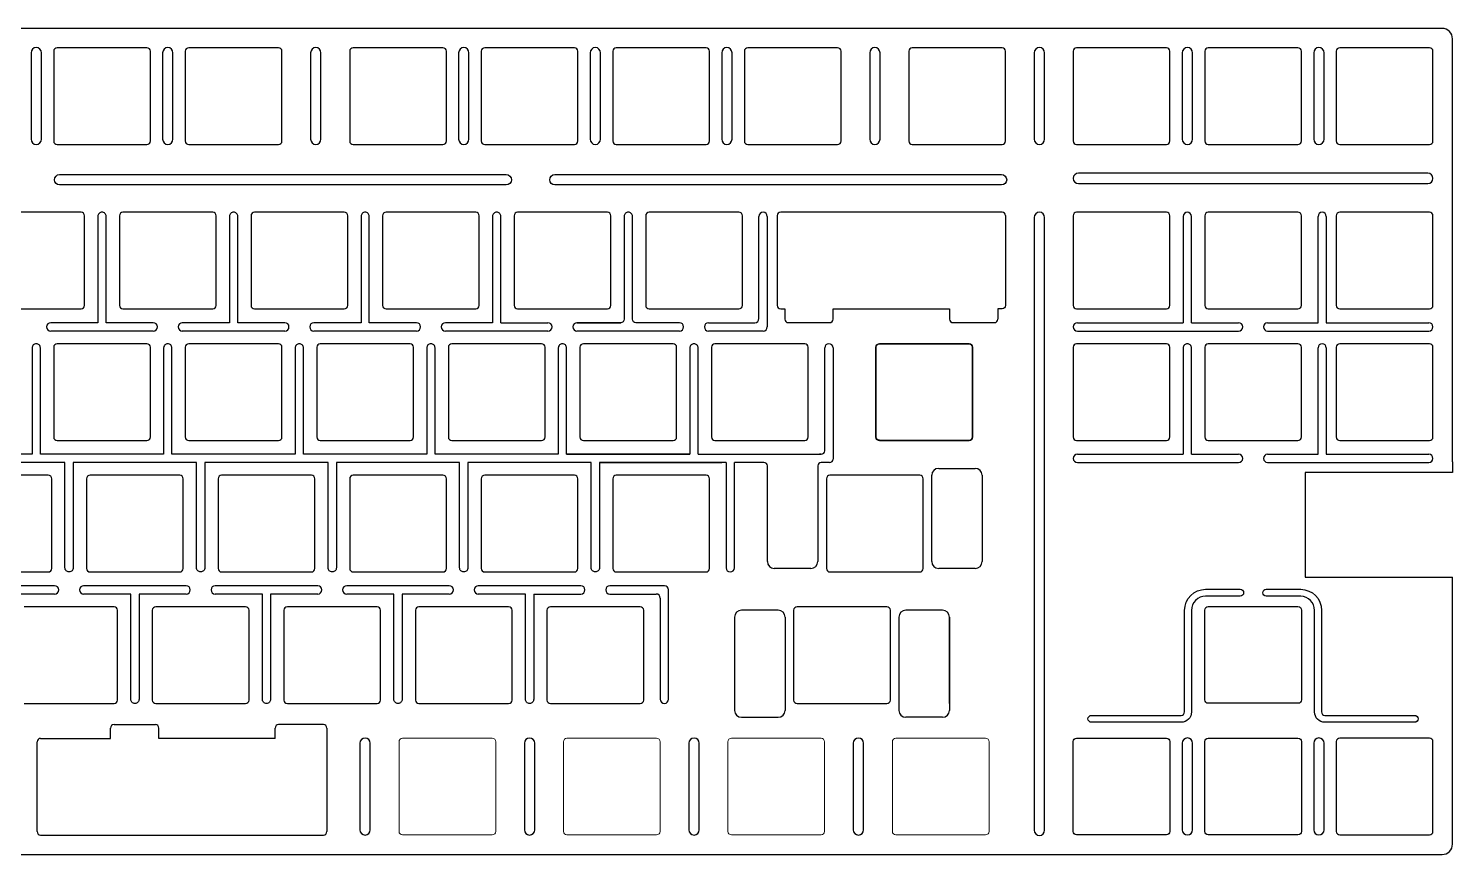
# Model space of a CAD drawing. Header units: millimetres. Extents: x 87 to 435, y 218 to 337.
# Drawn here: x 228.9 to 435.1, y 217.7 to 337.3 of the extents above; entities that cross this region are included whole.
import ezdxf

# ---------------------------------------------------------------- set-up
doc = ezdxf.new("R2010")
doc.units = ezdxf.units.MM
doc.layers.add('PCB-RCB_PBL1', color=7, linetype='Continuous')
doc.layers.add('SUIT-00-06_PBL7', color=7, linetype='Continuous')
doc.layers.add('레이어 3', color=7, linetype='Continuous', lineweight=0)
doc.layers.add('레이어 4', color=7, linetype='Continuous', lineweight=0)

# ---------------------------------------------------------------- blocks, each defined once
blk = doc.blocks.new('Block_0')
at = {"layer": '레이어 4', "color": 7, "lineweight": 25}
for p, q in [((1040.26, 551.65), (1040.26, 538.65)), ((1073.31, 551.65), (1073.31, 538.65)), ((1041.85, 536.15), (1047.85, 536.15)), ((1065.72, 536.15), (1071.72, 536.15))]:
    blk.add_line(p, q, dxfattribs=at)
blk.add_lwpolyline([(1048.35, 536.65), (1048.35, 538.15), (1065.22, 538.15), (1065.22, 536.65)], dxfattribs=at)
for points in [[(1073.31, 551.65), (1073.31, 551.92), (1073.09, 552.15), (1072.81, 552.15), (1072.81, 552.15), (1040.76, 552.15), (1040.76, 552.15), (1040.48, 552.15), (1040.26, 551.92), (1040.26, 551.65)], [(1040.26, 538.65), (1040.26, 538.37), (1040.48, 538.15), (1040.76, 538.15), (1040.76, 538.15), (1041.35, 538.15), (1041.35, 538.15), (1041.35, 538.15), (1041.35, 536.65), (1041.35, 536.65)], [(1073.31, 538.65), (1073.31, 538.37), (1073.09, 538.15), (1072.81, 538.15), (1072.81, 538.15), (1072.22, 538.15), (1072.22, 538.15), (1072.22, 538.15), (1072.22, 536.65), (1072.22, 536.65)]]:
    blk.add_open_spline(points, degree=3, knots=[0, 0, 0, 0, 1, 1, 1, 2, 2, 2, 3, 3, 3, 3], dxfattribs=at)
for points in [[(1041.35, 536.65), (1041.35, 536.37), (1041.57, 536.15), (1041.85, 536.15)], [(1047.85, 536.15), (1048.12, 536.15), (1048.35, 536.37), (1048.35, 536.65)], [(1065.22, 536.65), (1065.22, 536.37), (1065.45, 536.15), (1065.72, 536.15)], [(1071.72, 536.15), (1072, 536.15), (1072.22, 536.37), (1072.22, 536.65)]]:
    blk.add_open_spline(points, degree=3, dxfattribs=at)

msp = doc.modelspace()

# ---------------------------------------------------------------- linework, layer by layer
at = {"color": 7, "linetype": 'Continuous', "true_color": 0xffffff}
for p, q in [((246.05, 334.5), (233.05, 334.5)), ((265.1, 334.5), (252.1, 334.5)), ((288.91, 334.5), (275.91, 334.5)), ((307.96, 334.5), (294.96, 334.5)), ((327.01, 334.5), (314.01, 334.5)), ((346.06, 334.5), (333.06, 334.5)), ((369.87, 334.5), (356.87, 334.5)), ((393.68, 334.5), (380.68, 334.5)), ((412.73, 334.5), (399.73, 334.5)), ((431.78, 334.5), (418.78, 334.5)), ((229.27, 333.79), (229.27, 321.25)), ((230.77, 321.25), (230.77, 333.79)), ((232.55, 334), (232.55, 321)), ((246.55, 321), (246.55, 334)), ((248.32, 333.79), (248.32, 321.25)), ((249.82, 321.25), (249.82, 333.79)), ((251.6, 334), (251.6, 321)), ((265.6, 321), (265.6, 334)), ((269.75, 333.79), (269.75, 321.25)), ((271.25, 321.25), (271.25, 333.79)), ((275.41, 334), (275.41, 321)), ((289.41, 321), (289.41, 334)), ((291.18, 333.79), (291.18, 321.25)), ((292.68, 321.25), (292.68, 333.79)), ((294.46, 334), (294.46, 321)), ((308.46, 321), (308.46, 334)), ((310.23, 333.79), (310.23, 321.25)), ((311.73, 321.25), (311.73, 333.79)), ((313.51, 334), (313.51, 321)), ((327.51, 321), (327.51, 334)), ((329.28, 333.79), (329.28, 321.25)), ((330.78, 321.25), (330.78, 333.79)), ((332.56, 334), (332.56, 321)), ((346.56, 321), (346.56, 334)), ((350.71, 333.79), (350.71, 321.25)), ((352.21, 321.25), (352.21, 333.79)), ((356.37, 334), (356.37, 321)), ((370.37, 321), (370.37, 334)), ((374.53, 333.79), (374.53, 321.25)), ((376.03, 321.25), (376.03, 333.79)), ((380.18, 334), (380.18, 321)), ((394.18, 321), (394.18, 334)), ((395.96, 333.79), (395.96, 321.25)), ((397.46, 321.25), (397.46, 333.79)), ((399.23, 334), (399.23, 321)), ((413.23, 321), (413.23, 334)), ((415.01, 333.79), (415.01, 321.25)), ((416.51, 321.25), (416.51, 333.79)), ((418.28, 334), (418.28, 321)), ((432.28, 321), (432.28, 334)), ((233.05, 320.5), (246.05, 320.5)), ((252.1, 320.5), (265.1, 320.5)), ((275.91, 320.5), (288.91, 320.5)), ((294.96, 320.5), (307.96, 320.5)), ((314.01, 320.5), (327.01, 320.5)), ((333.06, 320.5), (346.06, 320.5)), ((356.87, 320.5), (369.87, 320.5)), ((380.68, 320.5), (393.68, 320.5)), ((399.73, 320.5), (412.73, 320.5)), ((418.78, 320.5), (431.78, 320.5)), ((431.53, 316.34), (380.93, 316.34)), ((380.93, 314.84), (431.53, 314.84)), ((236.52, 310.68), (223.52, 310.68)), ((237.02, 297.18), (237.02, 310.18)), ((242.07, 310.18), (242.07, 297.18)), ((255.57, 310.68), (242.57, 310.68)), ((256.07, 297.18), (256.07, 310.18)), ((261.12, 310.18), (261.12, 297.18)), ((274.62, 310.68), (261.62, 310.68)), ((275.12, 297.18), (275.12, 310.18)), ((280.17, 310.18), (280.17, 297.18)), ((293.67, 310.68), (280.67, 310.68)), ((294.17, 297.18), (294.17, 310.18)), ((299.22, 310.18), (299.22, 297.18)), ((312.72, 310.68), (299.72, 310.68)), ((313.22, 297.18), (313.22, 310.18)), ((318.27, 310.18), (318.27, 297.18)), ((331.77, 310.68), (318.77, 310.68)), ((332.27, 297.18), (332.27, 310.18)), ((374.53, 309.93), (374.53, 221.17)), ((376.03, 221.17), (376.03, 309.93)), ((380.18, 310.18), (380.18, 297.18)), ((393.68, 310.68), (380.68, 310.68)), ((394.18, 297.18), (394.18, 310.18)), ((399.23, 310.18), (399.23, 297.18)), ((412.73, 310.68), (399.73, 310.68)), ((413.23, 297.18), (413.23, 310.18)), ((418.28, 310.18), (418.28, 297.18)), ((431.78, 310.68), (418.78, 310.68)), ((432.28, 297.18), (432.28, 310.18)), ((223.52, 296.68), (236.52, 296.68)), ((242.57, 296.68), (255.57, 296.68)), ((261.62, 296.68), (274.62, 296.68)), ((280.67, 296.68), (293.67, 296.68)), ((299.72, 296.68), (312.72, 296.68)), ((318.77, 296.68), (331.77, 296.68)), ((380.68, 296.68), (393.68, 296.68)), ((399.73, 296.68), (412.73, 296.68)), ((418.78, 296.68), (431.78, 296.68)), ((232.55, 291.13), (232.55, 278.13)), ((246.05, 291.63), (233.05, 291.63)), ((246.55, 278.13), (246.55, 291.13)), ((251.6, 291.13), (251.6, 278.13)), ((265.1, 291.63), (252.1, 291.63)), ((265.6, 278.13), (265.6, 291.13)), ((270.65, 291.13), (270.65, 278.13)), ((284.15, 291.63), (271.15, 291.63)), ((284.65, 278.13), (284.65, 291.13)), ((289.7, 291.13), (289.7, 278.13)), ((303.2, 291.63), (290.2, 291.63)), ((303.7, 278.13), (303.7, 291.13)), ((308.75, 291.13), (308.75, 278.13)), ((322.25, 291.63), (309.25, 291.63)), ((322.75, 278.13), (322.75, 291.13)), ((327.8, 291.13), (327.8, 278.13)), ((341.3, 291.63), (328.3, 291.63)), ((341.8, 278.13), (341.8, 291.13)), ((351.61, 291.13), (351.61, 278.13)), ((365.11, 291.63), (352.11, 291.63)), ((365.61, 278.13), (365.61, 291.13)), ((380.18, 291.13), (380.18, 278.13)), ((393.68, 291.63), (380.68, 291.63)), ((394.18, 278.13), (394.18, 291.13)), ((399.23, 291.13), (399.23, 278.13)), ((412.73, 291.63), (399.73, 291.63)), ((413.23, 278.13), (413.23, 291.13)), ((418.28, 291.13), (418.28, 278.13)), ((431.78, 291.63), (418.78, 291.63)), ((432.28, 278.13), (432.28, 291.13)), ((233.05, 277.63), (246.05, 277.63)), ((252.1, 277.63), (265.1, 277.63)), ((271.15, 277.63), (284.15, 277.63)), ((290.2, 277.63), (303.2, 277.63)), ((309.25, 277.63), (322.25, 277.63)), ((328.3, 277.63), (341.3, 277.63)), ((352.11, 277.63), (365.11, 277.63)), ((380.68, 277.63), (393.68, 277.63)), ((399.73, 277.63), (412.73, 277.63)), ((418.78, 277.63), (431.78, 277.63)), ((231.76, 272.58), (218.76, 272.58)), ((250.81, 272.58), (237.81, 272.58)), ((269.86, 272.58), (256.86, 272.58)), ((288.91, 272.58), (275.91, 272.58)), ((307.96, 272.58), (294.96, 272.58)), ((327.01, 272.58), (314.01, 272.58)), ((357.95, 272.58), (344.95, 272.58)), ((232.26, 259.08), (232.26, 272.08)), ((237.31, 272.08), (237.31, 259.08)), ((251.31, 259.08), (251.31, 272.08)), ((256.36, 272.08), (256.36, 259.08)), ((270.36, 259.08), (270.36, 272.08)), ((275.41, 272.08), (275.41, 259.08)), ((289.41, 259.08), (289.41, 272.08)), ((294.46, 272.08), (294.46, 259.08)), ((308.46, 259.08), (308.46, 272.08)), ((313.51, 272.08), (313.51, 259.08)), ((327.51, 259.08), (327.51, 272.08)), ((344.45, 272.08), (344.45, 259.08)), ((358.45, 259.08), (358.45, 272.08)), ((218.76, 258.58), (231.76, 258.58)), ((237.81, 258.58), (250.81, 258.58)), ((256.86, 258.58), (269.86, 258.58)), ((275.91, 258.58), (288.91, 258.58)), ((294.96, 258.58), (307.96, 258.58)), ((314.01, 258.58), (327.01, 258.58)), ((344.95, 258.58), (357.95, 258.58)), ((241.28, 253.53), (228.28, 253.53)), ((241.78, 240.03), (241.78, 253.03)), ((246.83, 253.03), (246.83, 240.03)), ((260.33, 253.53), (247.33, 253.53)), ((260.83, 240.03), (260.83, 253.03)), ((265.88, 253.03), (265.88, 240.03)), ((279.38, 253.53), (266.38, 253.53)), ((279.88, 240.03), (279.88, 253.03)), ((284.93, 253.03), (284.93, 240.03)), ((298.43, 253.53), (285.43, 253.53)), ((298.93, 240.03), (298.93, 253.03)), ((303.98, 253.03), (303.98, 240.03)), ((317.48, 253.53), (304.48, 253.53)), ((317.98, 240.03), (317.98, 253.03)), ((339.7, 253.03), (339.7, 240.03)), ((353.2, 253.53), (340.2, 253.53)), ((353.7, 240.03), (353.7, 253.03)), ((228.28, 239.53), (241.28, 239.53)), ((247.33, 239.53), (260.33, 239.53)), ((266.38, 239.53), (279.38, 239.53)), ((285.43, 239.53), (298.43, 239.53)), ((304.48, 239.53), (317.48, 239.53)), ((340.2, 239.53), (353.2, 239.53)), ((276.89, 233.77), (276.89, 221.23)), ((278.39, 221.23), (278.39, 233.77)), ((300.71, 233.77), (300.71, 221.23)), ((302.21, 221.23), (302.21, 233.77)), ((324.52, 233.77), (324.52, 221.23)), ((326.02, 221.23), (326.02, 233.77)), ((348.33, 233.77), (348.33, 221.23)), ((349.83, 221.23), (349.83, 233.77)), ((395.96, 233.79), (395.96, 221.25)), ((397.46, 221.25), (397.46, 233.79)), ((415.01, 233.79), (415.01, 221.25)), ((416.51, 221.25), (416.51, 233.79))]:
    msp.add_line(p, q, dxfattribs=at)
for p, q in [((331.15, 252.03), (331.15, 238.53)), ((338.45, 252.03), (338.45, 238.53)), ((354.95, 252.03), (354.95, 238.53)), ((361.25, 253.03), (355.95, 253.03)), ((362.25, 252.03), (362.25, 238.53)), ((332.15, 237.53), (337.45, 237.53)), ((361.25, 237.53), (355.95, 237.53)), ((240.78, 234.48), (240.78, 235.98)), ((241.28, 236.48), (247.28, 236.48)), ((247.78, 234.48), (247.78, 235.98)), ((264.61, 234.48), (264.61, 235.98)), ((271.61, 236.48), (265.11, 236.48)), ((272.11, 235.98), (272.11, 220.98)), ((230.14, 220.98), (230.14, 233.98)), ((230.64, 234.48), (240.78, 234.48)), ((264.61, 234.48), (247.78, 234.48)), ((230.64, 220.48), (271.61, 220.48))]:
    msp.add_line(p, q)
at = {"color": 7, "lineweight": 9, "true_color": 0xffffff}
for p, q in [((282.55, 234), (282.55, 221)), ((296.05, 234.5), (283.05, 234.5)), ((296.55, 221), (296.55, 234)), ((320.36, 221), (320.36, 234)), ((344.18, 221), (344.18, 234)), ((367.99, 221), (367.99, 234)), ((283.05, 220.5), (296.05, 220.5))]:
    msp.add_line(p, q, dxfattribs=at)
at = {"color": 7, "lineweight": 18, "true_color": 0xffffff}
for p, q in [((306.36, 234), (306.36, 221)), ((319.86, 234.5), (306.86, 234.5)), ((330.18, 234), (330.18, 221)), ((343.68, 234.5), (330.68, 234.5)), ((353.99, 234), (353.99, 221)), ((367.49, 234.5), (354.49, 234.5)), ((319.86, 220.5), (306.86, 220.5)), ((343.68, 220.5), (330.68, 220.5)), ((367.49, 220.5), (354.49, 220.5))]:
    msp.add_line(p, q, dxfattribs=at)
at = {"color": 7, "linetype": 'Continuous', "true_color": 0xffffff}
for centre, radius, start, end in [((230.02, 333.79), 0.75, 0, 180), ((233.05, 334), 0.5, 90, 180), ((246.05, 334), 0.5, 0, 90), ((249.07, 333.79), 0.75, 0, 180), ((252.1, 334), 0.5, 90, 180), ((265.1, 334), 0.5, 0, 90), ((270.5, 333.79), 0.75, 0, 180), ((275.91, 334), 0.5, 90, 180), ((288.91, 334), 0.5, 0, 90), ((291.93, 333.79), 0.75, 0, 180), ((294.96, 334), 0.5, 90, 180), ((307.96, 334), 0.5, 0, 90), ((310.98, 333.79), 0.75, 0, 180), ((314.01, 334), 0.5, 90, 180), ((327.01, 334), 0.5, 0, 90), ((330.03, 333.79), 0.75, 0, 180), ((333.06, 334), 0.5, 90, 180), ((346.06, 334), 0.5, 0, 90), ((351.46, 333.79), 0.75, 0, 180), ((356.87, 334), 0.5, 90, 180), ((369.87, 334), 0.5, 0, 90), ((375.28, 333.79), 0.75, 0, 180), ((380.68, 334), 0.5, 90, 180), ((393.68, 334), 0.5, 0, 90), ((396.71, 333.79), 0.75, 0, 180), ((399.73, 334), 0.5, 90, 180), ((412.73, 334), 0.5, 0, 90), ((415.76, 333.79), 0.75, 0, 180), ((418.78, 334), 0.5, 90, 180), ((431.78, 334), 0.5, 0, 90), ((230.02, 321.25), 0.75, 180, 0), ((233.05, 321), 0.5, 180, 270), ((246.05, 321), 0.5, 270, 0), ((249.07, 321.25), 0.75, 180, 0), ((252.1, 321), 0.5, 180, 270), ((265.1, 321), 0.5, 270, 0), ((270.5, 321.25), 0.75, 180, 0), ((275.91, 321), 0.5, 180, 270), ((288.91, 321), 0.5, 270, 0), ((291.93, 321.25), 0.75, 180, 0), ((294.96, 321), 0.5, 180, 270), ((307.96, 321), 0.5, 270, 0), ((310.98, 321.25), 0.75, 180, 0), ((314.01, 321), 0.5, 180, 270), ((327.01, 321), 0.5, 270, 0), ((330.03, 321.25), 0.75, 180, 0), ((333.06, 321), 0.5, 180, 270), ((346.06, 321), 0.5, 270, 0), ((351.46, 321.25), 0.75, 180, 0), ((356.87, 321), 0.5, 180, 270), ((369.87, 321), 0.5, 270, 0), ((375.28, 321.25), 0.75, 180, 0), ((380.68, 321), 0.5, 180, 270), ((393.68, 321), 0.5, 270, 0), ((396.71, 321.25), 0.75, 180, 0), ((399.73, 321), 0.5, 180, 270), ((412.73, 321), 0.5, 270, 0), ((415.76, 321.25), 0.75, 180, 0), ((418.78, 321), 0.5, 180, 270), ((431.78, 321), 0.5, 270, 0), ((380.93, 315.59), 0.75, 90, 270), ((431.53, 315.59), 0.75, 270, 90), ((236.52, 310.18), 0.5, 0, 90), ((242.57, 310.18), 0.5, 90, 180), ((255.57, 310.18), 0.5, 0, 90), ((261.62, 310.18), 0.5, 90, 180), ((274.62, 310.18), 0.5, 0, 90), ((280.67, 310.18), 0.5, 90, 180), ((293.67, 310.18), 0.5, 0, 90), ((299.72, 310.18), 0.5, 90, 180), ((312.72, 310.18), 0.5, 0, 90), ((318.77, 310.18), 0.5, 90, 180), ((331.77, 310.18), 0.5, 0, 90), ((375.28, 309.93), 0.75, 0, 180), ((380.68, 310.18), 0.5, 90, 180), ((393.68, 310.18), 0.5, 0, 90), ((399.73, 310.18), 0.5, 90, 180), ((412.73, 310.18), 0.5, 0, 90), ((418.78, 310.18), 0.5, 90, 180), ((431.78, 310.18), 0.5, 0, 90), ((236.52, 297.18), 0.5, 270, 0), ((242.57, 297.18), 0.5, 180, 270), ((255.57, 297.18), 0.5, 270, 0), ((261.62, 297.18), 0.5, 180, 270), ((274.62, 297.18), 0.5, 270, 0), ((280.67, 297.18), 0.5, 180, 270), ((293.67, 297.18), 0.5, 270, 0), ((299.72, 297.18), 0.5, 180, 270), ((312.72, 297.18), 0.5, 270, 0), ((318.77, 297.18), 0.5, 180, 270), ((331.77, 297.18), 0.5, 270, 0), ((380.68, 297.18), 0.5, 180, 270), ((393.68, 297.18), 0.5, 270, 0), ((399.73, 297.18), 0.5, 180, 270), ((412.73, 297.18), 0.5, 270, 0), ((418.78, 297.18), 0.5, 180, 270), ((431.78, 297.18), 0.5, 270, 0), ((233.05, 291.13), 0.5, 90, 180), ((246.05, 291.13), 0.5, 0, 90), ((252.1, 291.13), 0.5, 90, 180), ((265.1, 291.13), 0.5, 0, 90), ((271.15, 291.13), 0.5, 90, 180), ((284.15, 291.13), 0.5, 0, 90), ((290.2, 291.13), 0.5, 90, 180), ((303.2, 291.13), 0.5, 0, 90), ((309.25, 291.13), 0.5, 90, 180), ((322.25, 291.13), 0.5, 0, 90), ((328.3, 291.13), 0.5, 90, 180), ((341.3, 291.13), 0.5, 0, 90), ((352.11, 291.13), 0.5, 90, 180), ((365.11, 291.13), 0.5, 0, 90), ((380.68, 291.13), 0.5, 90, 180), ((393.68, 291.13), 0.5, 0, 90), ((399.73, 291.13), 0.5, 90, 180), ((412.73, 291.13), 0.5, 0, 90), ((418.78, 291.13), 0.5, 90, 180), ((431.78, 291.13), 0.5, 0, 90), ((233.05, 278.13), 0.5, 180, 270), ((246.05, 278.13), 0.5, 270, 0), ((252.1, 278.13), 0.5, 180, 270), ((265.1, 278.13), 0.5, 270, 0), ((271.15, 278.13), 0.5, 180, 270), ((284.15, 278.13), 0.5, 270, 0), ((290.2, 278.13), 0.5, 180, 270), ((303.2, 278.13), 0.5, 270, 0), ((309.25, 278.13), 0.5, 180, 270), ((322.25, 278.13), 0.5, 270, 0), ((328.3, 278.13), 0.5, 180, 270), ((341.3, 278.13), 0.5, 270, 0), ((352.11, 278.13), 0.5, 180, 270), ((365.11, 278.13), 0.5, 270, 0), ((380.68, 278.13), 0.5, 180, 270), ((393.68, 278.13), 0.5, 270, 0), ((399.73, 278.13), 0.5, 180, 270), ((412.73, 278.13), 0.5, 270, 0), ((418.78, 278.13), 0.5, 180, 270), ((431.78, 278.13), 0.5, 270, 0), ((231.76, 272.08), 0.5, 0, 90), ((237.81, 272.08), 0.5, 90, 180), ((250.81, 272.08), 0.5, 0, 90), ((256.86, 272.08), 0.5, 90, 180), ((269.86, 272.08), 0.5, 0, 90), ((275.91, 272.08), 0.5, 90, 180), ((288.91, 272.08), 0.5, 0, 90), ((294.96, 272.08), 0.5, 90, 180), ((307.96, 272.08), 0.5, 0, 90), ((314.01, 272.08), 0.5, 90, 180), ((327.01, 272.08), 0.5, 0, 90), ((344.95, 272.08), 0.5, 90, 180), ((357.95, 272.08), 0.5, 0, 90), ((231.76, 259.08), 0.5, 270, 0), ((237.81, 259.08), 0.5, 180, 270), ((250.81, 259.08), 0.5, 270, 0), ((256.86, 259.08), 0.5, 180, 270), ((269.86, 259.08), 0.5, 270, 0), ((275.91, 259.08), 0.5, 180, 270), ((288.91, 259.08), 0.5, 270, 0), ((294.96, 259.08), 0.5, 180, 270), ((307.96, 259.08), 0.5, 270, 0), ((314.01, 259.08), 0.5, 180, 270), ((327.01, 259.08), 0.5, 270, 0), ((344.95, 259.08), 0.5, 180, 270), ((357.95, 259.08), 0.5, 270, 0), ((241.28, 253.03), 0.5, 0, 90), ((247.33, 253.03), 0.5, 90, 180), ((260.33, 253.03), 0.5, 0, 90), ((266.38, 253.03), 0.5, 90, 180), ((279.38, 253.03), 0.5, 0, 90), ((285.43, 253.03), 0.5, 90, 180), ((298.43, 253.03), 0.5, 0, 90), ((304.48, 253.03), 0.5, 90, 180), ((317.48, 253.03), 0.5, 0, 90), ((340.2, 253.03), 0.5, 90, 180), ((353.2, 253.03), 0.5, 0, 90), ((241.28, 240.03), 0.5, 270, 0), ((247.33, 240.03), 0.5, 180, 270), ((260.33, 240.03), 0.5, 270, 0), ((266.38, 240.03), 0.5, 180, 270), ((279.38, 240.03), 0.5, 270, 0), ((285.43, 240.03), 0.5, 180, 270), ((298.43, 240.03), 0.5, 270, 0), ((304.48, 240.03), 0.5, 180, 270), ((317.48, 240.03), 0.5, 270, 0), ((340.2, 240.03), 0.5, 180, 270), ((353.2, 240.03), 0.5, 270, 0), ((277.64, 233.77), 0.75, 0, 180), ((301.46, 233.77), 0.75, 0, 180), ((325.27, 233.77), 0.75, 0, 180), ((349.08, 233.77), 0.75, 0, 180), ((396.71, 233.79), 0.75, 0, 180), ((415.76, 233.79), 0.75, 0, 180), ((277.64, 221.23), 0.75, 180, 0), ((301.46, 221.23), 0.75, 180, 0), ((325.27, 221.23), 0.75, 180, 0), ((349.08, 221.23), 0.75, 180, 0), ((375.28, 221.17), 0.75, 180, 0), ((396.71, 221.25), 0.75, 180, 0), ((415.76, 221.25), 0.75, 180, 0)]:
    msp.add_arc(centre, radius, start, end, dxfattribs=at)
at = {"color": 7, "true_color": 0xffffff}
for centre, start, end in [((335.4, 273.93), 0, 90), ((343.7, 273.93), 90, 180)]:
    msp.add_arc(centre, 0.5, start, end, dxfattribs=at)
for centre, radius, start, end in [((355.95, 252.03), 1, 90, 180), ((361.25, 252.03), 1, 0, 90), ((332.15, 238.53), 1, 180, 270), ((337.45, 238.53), 1, 270, 360), ((355.95, 238.53), 1, 180, 270), ((361.25, 238.53), 1, 270, 0), ((241.28, 235.98), 0.5, 90, 180), ((247.28, 235.98), 0.5, 0, 90), ((265.11, 235.98), 0.5, 90, 180), ((271.61, 235.98), 0.5, 0, 90), ((230.64, 233.98), 0.5, 90, 180), ((230.64, 220.98), 0.5, 180, 270), ((271.61, 220.98), 0.5, 270, 0)]:
    msp.add_arc(centre, radius, start, end)
at = {"color": 7, "lineweight": 9, "true_color": 0xffffff}
for centre, start, end in [((283.05, 234), 90, 180), ((296.05, 234), 0, 90), ((319.86, 234), 0, 89.9961), ((343.68, 234), 0, 89.9961), ((367.49, 234), 0, 89.9961), ((283.05, 221), 180, 270), ((296.05, 221), 270, 0), ((319.86, 221), 270, 0), ((343.68, 221), 270, 0), ((367.49, 221), 270, 0)]:
    msp.add_arc(centre, 0.5, start, end, dxfattribs=at)
at = {"color": 7, "lineweight": 18, "true_color": 0xffffff}
for centre, radius, start, end in [((306.86, 234), 0.5, 90, 180), ((330.68, 234), 0.5, 90, 180), ((354.49, 234), 0.5, 90, 180), ((306.86, 221), 0.499, 180.0579, 270.0579), ((330.68, 221), 0.499, 180.0579, 270.0579), ((354.49, 221), 0.499, 180.0579, 270.0579)]:
    msp.add_arc(centre, radius, start, end, dxfattribs=at)
at = {"layer": 'PCB-RCB_PBL1', "color": 7, "linetype": 'Continuous', "true_color": 0xffffff}
for p, q in [((334.67, 295.28), (334.67, 310.08)), ((335.27, 310.68), (335.27, 310.68)), ((335.87, 310.08), (335.87, 294.08)), ((396.11, 310.08), (396.11, 294.68)), ((396.71, 310.68), (396.71, 310.68)), ((397.31, 294.68), (397.31, 310.08)), ((415.63, 294.68), (415.63, 310.08)), ((416.23, 310.68), (416.23, 310.68)), ((416.83, 310.08), (416.83, 294.68)), ((246.97, 293.48), (232.12, 293.48)), ((266.02, 293.48), (251.17, 293.48)), ((285.07, 293.48), (270.22, 293.48)), ((304.12, 293.48), (289.27, 293.48)), ((297.3, 294.68), (304.12, 294.68)), ((323.17, 293.48), (308.32, 293.48)), ((327.37, 294.68), (334.07, 294.68)), ((335.27, 293.48), (327.37, 293.48)), ((380.78, 294.68), (396.11, 294.68)), ((380.78, 293.48), (404.13, 293.48)), ((397.31, 294.68), (404.13, 294.68)), ((408.33, 294.68), (415.63, 294.68)), ((408.33, 293.48), (431.68, 293.48)), ((416.83, 294.68), (431.68, 294.68)), ((344.2, 276.13), (344.2, 291.03)), ((344.8, 291.63), (344.8, 291.63)), ((345.4, 291.03), (345.4, 274.93)), ((415.63, 275.63), (415.63, 291.03)), ((416.23, 291.63), (416.23, 291.63)), ((416.83, 291.03), (416.83, 275.63)), ((229.42, 275.63), (211.57, 275.63)), ((234.18, 274.43), (216.33, 274.43)), ((253.23, 274.43), (235.38, 274.43)), ((267.52, 275.63), (249.67, 275.63)), ((272.28, 274.43), (254.43, 274.43)), ((286.57, 275.63), (268.72, 275.63)), ((291.33, 274.43), (273.48, 274.43)), ((305.62, 275.63), (287.77, 275.63)), ((310.38, 274.43), (292.53, 274.43)), ((324.67, 275.63), (306.82, 275.63)), ((329.91, 274.43), (311.58, 274.43)), ((311.58, 274.43), (329.31, 274.43)), ((325.87, 275.63), (343.7, 275.63)), ((329.91, 274.43), (329.91, 259.18)), ((335.4, 274.43), (331.11, 274.43)), ((331.11, 259.18), (331.11, 274.43)), ((343.7, 275.63), (343.43, 275.63)), ((344.9, 274.43), (343.7, 274.43)), ((380.78, 275.63), (396.11, 275.63)), ((380.78, 274.43), (404.13, 274.43)), ((397.31, 275.63), (404.13, 275.63)), ((408.33, 275.63), (415.63, 275.63)), ((408.33, 274.43), (431.68, 274.43)), ((416.83, 275.63), (431.68, 275.63)), ((330.51, 258.58), (330.51, 258.58)), ((321.58, 240.14), (321.58, 255.99)), ((302.06, 255.39), (308.88, 255.39)), ((313.08, 255.39), (319.78, 255.39)), ((320.38, 254.79), (320.38, 240.14)), ((320.98, 239.54), (320.98, 239.54))]:
    msp.add_line(p, q, dxfattribs=at)
for points in [[(240.15, 294.68), (240.15, 310.08, 0.414214), (239.55, 310.68), (239.55, 310.68, 0.414214), (238.95, 310.08), (238.95, 294.68)], [(259.2, 294.68), (259.2, 310.08, 0.414214), (258.6, 310.68), (258.6, 310.68, 0.414214), (258, 310.08), (258, 294.68)], [(278.25, 294.68), (278.25, 310.08, 0.414214), (277.65, 310.68), (277.65, 310.68, 0.414214), (277.05, 310.08), (277.05, 294.68)], [(297.3, 294.68), (297.3, 310.08, 0.414214), (296.7, 310.68), (296.7, 310.68, 0.414214), (296.1, 310.08), (296.1, 294.68)], [(323.17, 294.68), (316.85, 294.68, -0.414214), (316.35, 295.18), (316.35, 310.08, 0.414214), (315.75, 310.68), (315.75, 310.68, 0.414214), (315.15, 310.08), (315.15, 295.18, -0.414214), (314.65, 294.68), (308.32, 294.68)], [(230.62, 275.63), (230.62, 291.03, 0.414214), (230.02, 291.63), (230.02, 291.63, 0.414214), (229.42, 291.03), (229.42, 275.63)], [(249.67, 275.63), (249.67, 291.03, 0.414214), (249.07, 291.63), (249.07, 291.63, 0.414214), (248.47, 291.03), (248.47, 275.63)], [(268.72, 275.63), (268.72, 291.03, 0.414214), (268.12, 291.63), (268.12, 291.63, 0.414214), (267.52, 291.03), (267.52, 275.63)], [(287.77, 275.63), (287.77, 291.03, 0.414214), (287.17, 291.63), (287.17, 291.63, 0.414214), (286.57, 291.03), (286.57, 275.63)], [(306.82, 275.63), (306.82, 291.03, 0.414214), (306.22, 291.63), (306.22, 291.63, 0.414214), (305.62, 291.03), (305.62, 275.63)], [(325.87, 275.63), (325.87, 291.03, 0.414214), (325.27, 291.63), (325.27, 291.63, 0.414214), (324.67, 291.03), (324.67, 275.63)], [(397.31, 285.73), (397.31, 291.03, 0.414214), (396.71, 291.63), (396.71, 291.63, 0.414214), (396.11, 291.03), (396.11, 285.73)], [(235.38, 274.43), (235.38, 259.18, -0.414214), (234.78, 258.58), (234.78, 258.58, -0.414214), (234.18, 259.18), (234.18, 274.43)], [(254.43, 274.43), (254.43, 259.18, -0.414214), (253.83, 258.58), (253.83, 258.58, -0.414214), (253.23, 259.18), (253.23, 274.43)], [(273.48, 274.43), (273.48, 259.18, -0.414214), (272.88, 258.58), (272.88, 258.58, -0.414214), (272.28, 259.18), (272.28, 274.43)], [(292.53, 274.43), (292.53, 259.18, -0.414214), (291.93, 258.58), (291.93, 258.58, -0.414214), (291.33, 259.18), (291.33, 274.43)], [(311.58, 274.43), (311.58, 259.18, -0.414214), (310.98, 258.58), (310.98, 258.58, -0.414214), (310.38, 259.18), (310.38, 274.43)], [(244.91, 255.39), (244.91, 240.14, -0.414214), (244.31, 239.54), (244.31, 239.54, -0.414214), (243.71, 240.14), (243.71, 255.39)], [(263.96, 255.39), (263.96, 240.14, -0.414214), (263.36, 239.54), (263.36, 239.54, -0.414214), (262.76, 240.14), (262.76, 255.39)], [(283.01, 255.39), (283.01, 240.14, -0.414214), (282.41, 239.54), (282.41, 239.54, -0.414214), (281.81, 240.14), (281.81, 255.39)], [(302.06, 255.39), (302.06, 240.14, -0.414214), (301.46, 239.54), (301.46, 239.54, -0.414214), (300.86, 240.14), (300.86, 255.39)]]:
    msp.add_lwpolyline(points, format="xyb", dxfattribs=at)
for points in [[(238.95, 294.68), (232.12, 294.68)], [(246.97, 294.68), (240.15, 294.68)], [(258, 294.68), (251.17, 294.68)], [(266.02, 294.68), (259.2, 294.68)], [(277.05, 294.68), (270.22, 294.68)], [(285.07, 294.68), (278.25, 294.68)], [(296.1, 294.68), (289.27, 294.68)], [(297.77, 294.68), (304.12, 294.68)], [(308.32, 294.68), (314.65, 294.68)], [(396.11, 291.03), (396.11, 275.63)], [(397.31, 275.63), (397.31, 285.73)], [(229.42, 275.63), (211.57, 275.63)], [(248.47, 275.63), (230.62, 275.63)], [(267.52, 275.63), (249.67, 275.63)], [(286.57, 275.63), (268.72, 275.63)], [(305.62, 275.63), (287.77, 275.63)], [(310.38, 274.43), (292.53, 274.43)], [(306.82, 275.63), (324.67, 275.63)], [(232.68, 256.59), (217.83, 256.59)], [(251.73, 256.59), (236.88, 256.59)], [(270.78, 256.59), (255.93, 256.59)], [(289.83, 256.59), (274.98, 256.59)], [(308.88, 256.59), (294.03, 256.59)], [(320.98, 256.59), (313.08, 256.59)], [(232.68, 255.39), (225.86, 255.39)], [(243.71, 255.39), (236.88, 255.39)], [(251.73, 255.39), (244.91, 255.39)], [(262.76, 255.39), (255.93, 255.39)], [(270.78, 255.39), (263.96, 255.39)], [(281.81, 255.39), (274.98, 255.39)], [(289.83, 255.39), (283.01, 255.39)], [(300.86, 255.39), (294.03, 255.39)]]:
    msp.add_lwpolyline(points, dxfattribs=at)
for centre, radius, start, end in [((335.27, 310.08), 0.6, 90, 180), ((335.27, 310.08), 0.6, 360, 90), ((396.71, 310.08), 0.6, 90, 180), ((396.71, 310.08), 0.6, 360, 90), ((416.23, 310.08), 0.6, 90, 180), ((416.23, 310.08), 0.6, 360, 90), ((334.07, 295.28), 0.6, 270, 0), ((232.12, 294.08), 0.6, 90, 270), ((246.97, 294.08), 0.6, 270, 90), ((251.17, 294.08), 0.6, 90, 270), ((266.02, 294.08), 0.6, 270, 90), ((270.22, 294.08), 0.6, 90, 270), ((285.07, 294.08), 0.6, 270, 90), ((289.27, 294.08), 0.6, 90, 270), ((304.12, 294.08), 0.6, 270, 90), ((308.32, 294.08), 0.6, 90, 270), ((323.17, 294.08), 0.6, 270, 90), ((327.37, 294.08), 0.6, 90, 270), ((335.27, 294.08), 0.6, 270, 0), ((380.78, 294.08), 0.6, 90, 270), ((404.13, 294.08), 0.6, 270, 90), ((408.33, 294.08), 0.6, 90, 270), ((431.68, 294.08), 0.6, 270, 90), ((344.8, 291.03), 0.6, 90, 180), ((344.8, 291.03), 0.6, 360, 90), ((416.23, 291.03), 0.6, 90, 180), ((416.23, 291.03), 0.6, 360, 90), ((343.7, 276.13), 0.5, 270, 0), ((344.9, 274.93), 0.5, 270, 0), ((380.78, 275.03), 0.6, 90, 270), ((404.13, 275.03), 0.6, 270, 90), ((408.33, 275.03), 0.6, 90, 270), ((431.68, 275.03), 0.6, 270, 90), ((330.51, 259.18), 0.6, 180, 270), ((330.51, 259.18), 0.6, 270, 0), ((232.68, 255.99), 0.6, 270, 90), ((236.88, 255.99), 0.6, 90, 270), ((251.73, 255.99), 0.6, 270, 90), ((255.93, 255.99), 0.6, 90, 270), ((270.78, 255.99), 0.6, 270, 90), ((274.98, 255.99), 0.6, 90, 270), ((289.83, 255.99), 0.6, 270, 90), ((294.03, 255.99), 0.6, 90, 270), ((308.88, 255.99), 0.6, 270, 90), ((313.08, 255.99), 0.6, 90, 270), ((320.98, 255.99), 0.6, 0, 90), ((319.78, 254.79), 0.6, 0, 90), ((320.98, 240.14), 0.6, 180, 270), ((320.98, 240.14), 0.6, 270, 360)]:
    msp.add_arc(centre, radius, start, end, dxfattribs=at)
at = {"layer": 'SUIT-00-06_PBL7', "color": 7, "linetype": 'Continuous', "true_color": 0xffffff}
for p, q in [((335.9, 260.08), (335.9, 273.93)), ((343.2, 273.93), (343.2, 260.08)), ((359.7, 260.08), (359.7, 272.58)), ((360.7, 273.58), (366, 273.58)), ((367, 272.58), (367, 260.08)), ((342.2, 259.08), (336.9, 259.08)), ((366, 259.08), (360.7, 259.08)), ((337.45, 253.03), (332.15, 253.03)), ((354.95, 252.03), (354.95, 239.53)), ((362.25, 239.53), (362.25, 252.03))]:
    msp.add_line(p, q, dxfattribs=at)
for centre, start, end in [((360.7, 272.58), 90, 180), ((366, 272.58), 0, 90), ((336.9, 260.08), 180, 270), ((342.2, 260.08), 270, 0), ((360.7, 260.08), 180, 270), ((366, 260.08), 270, 0), ((332.15, 252.03), 90, 180), ((337.45, 252.03), 0, 90)]:
    msp.add_arc(centre, 1, start, end, dxfattribs=at)
at = {"layer": '레이어 3', "color": 7, "lineweight": 25}
for p, q in [((435.11, 274.51), (435.11, 273.01)), ((435.11, 273.01), (413.75, 273.01)), ((167.87, 217.66), (292.17, 217.66))]:
    msp.add_line(p, q, dxfattribs=at)
msp.add_lwpolyline([(413.75, 273.01), (413.75, 257.85), (435.11, 257.85)], dxfattribs=at)
for points, knots in [([(435.11, 274.51), (435.11, 274.51), (435.11, 335.8), (435.11, 335.8), (435.11, 336.62), (434.44, 337.3), (433.61, 337.3), (433.61, 337.3), (433.61, 337.3), (433.61, 337.3), (433.61, 337.3), (88.35, 337.3), (88.35, 337.3), (87.52, 337.3), (86.85, 336.62), (86.85, 335.8), (86.85, 335.8), (86.85, 335.8), (86.85, 335.8), (86.85, 335.8), (86.85, 219.16), (86.85, 219.16), (86.85, 218.33), (87.52, 217.66), (88.35, 217.66), (88.35, 217.66), (88.35, 217.66), (88.35, 217.66), (88.35, 217.66), (167.87, 217.66), (167.87, 217.66)], [0, 0, 0, 0, 1, 1, 1, 2, 2, 2, 3, 3, 3, 4, 4, 4, 5, 5, 5, 6, 6, 6, 7, 7, 7, 8, 8, 8, 9, 9, 9, 10, 10, 10, 10]), ([(298.08, 314.64), (298.49, 314.64), (298.83, 314.97), (298.83, 315.39), (298.83, 315.8), (298.49, 316.14), (298.08, 316.14), (298.08, 316.14), (296.58, 316.14), (296.58, 316.14), (296.58, 316.14), (233.41, 316.14), (233.41, 316.14), (233, 316.14), (232.66, 315.8), (232.66, 315.39), (232.66, 314.97), (233, 314.64), (233.41, 314.64), (233.41, 314.64), (296.58, 314.64), (296.58, 314.64), (296.58, 314.64), (298.08, 314.64), (298.08, 314.64)], [0, 0, 0, 0, 1, 1, 1, 2, 2, 2, 3, 3, 3, 4, 4, 4, 5, 5, 5, 6, 6, 6, 7, 7, 7, 8, 8, 8, 8]), ([(369.8, 314.64), (370.21, 314.64), (370.55, 314.97), (370.55, 315.39), (370.55, 315.8), (370.21, 316.14), (369.8, 316.14), (369.8, 316.14), (368.3, 316.14), (368.3, 316.14), (368.3, 316.14), (305.13, 316.14), (305.13, 316.14), (304.71, 316.14), (304.38, 315.8), (304.38, 315.39), (304.38, 314.97), (304.71, 314.64), (305.13, 314.64), (305.13, 314.64), (368.3, 314.64), (368.3, 314.64), (368.3, 314.64), (369.8, 314.64), (369.8, 314.64)], [0, 0, 0, 0, 1, 1, 1, 2, 2, 2, 3, 3, 3, 4, 4, 4, 5, 5, 5, 6, 6, 6, 7, 7, 7, 8, 8, 8, 8]), ([(365.61, 291.12), (365.61, 291.4), (365.38, 291.62), (365.11, 291.62), (365.11, 291.62), (352.11, 291.62), (352.11, 291.62), (351.83, 291.62), (351.61, 291.4), (351.61, 291.12), (351.61, 291.12), (351.61, 278.12), (351.61, 278.12), (351.61, 277.84), (351.83, 277.62), (352.11, 277.62), (352.11, 277.62), (365.11, 277.62), (365.11, 277.62), (365.38, 277.62), (365.61, 277.84), (365.61, 278.12), (365.61, 278.12), (365.61, 291.12), (365.61, 291.12)], [0, 0, 0, 0, 1, 1, 1, 2, 2, 2, 3, 3, 3, 4, 4, 4, 5, 5, 5, 6, 6, 6, 7, 7, 7, 8, 8, 8, 8]), ([(352.11, 277.66), (351.83, 277.66), (351.61, 277.88), (351.61, 278.16), (351.61, 278.16), (351.61, 283.39), (351.61, 283.39)], [0, 0, 0, 0, 1, 1, 1, 2, 2, 2, 2]), ([(292.17, 217.66), (292.17, 217.66), (433.61, 217.66), (433.61, 217.66), (434.44, 217.66), (435.11, 218.33), (435.11, 219.16), (435.11, 219.16), (435.11, 257.85), (435.11, 257.85)], [0, 0, 0, 0, 1, 1, 1, 2, 2, 2, 3, 3, 3, 3]), ([(404.36, 255.07), (404.64, 255.07), (404.86, 255.3), (404.86, 255.57), (404.86, 255.85), (404.64, 256.07), (404.36, 256.07), (404.36, 256.07), (399.36, 256.07), (399.36, 256.07), (397.68, 256.07), (396.31, 254.7), (396.31, 253.02), (396.31, 253.02), (396.31, 251.3), (396.31, 251.3), (396.31, 251.3), (396.31, 238.31), (396.31, 238.31), (396.31, 238.04), (396.09, 237.81), (395.81, 237.81), (395.81, 237.81), (382.82, 237.81), (382.82, 237.81), (382.55, 237.81), (382.32, 237.59), (382.32, 237.31), (382.32, 237.04), (382.55, 236.81), (382.82, 236.81), (382.82, 236.81), (395.81, 236.81), (395.81, 236.81), (396.64, 236.81), (397.31, 237.48), (397.31, 238.31), (397.31, 238.31), (397.31, 251.3), (397.31, 251.3), (397.31, 251.3), (397.31, 252.59), (397.31, 252.59), (397.31, 252.59), (397.31, 253.02), (397.31, 253.02), (397.31, 254.15), (398.23, 255.07), (399.36, 255.07), (399.36, 255.07), (404.36, 255.07), (404.36, 255.07)], [0, 0, 0, 0, 1, 1, 1, 2, 2, 2, 3, 3, 3, 4, 4, 4, 5, 5, 5, 6, 6, 6, 7, 7, 7, 8, 8, 8, 9, 9, 9, 10, 10, 10, 11, 11, 11, 12, 12, 12, 13, 13, 13, 14, 14, 14, 15, 15, 15, 16, 16, 16, 17, 17, 17, 17]), ([(408.13, 256.07), (407.85, 256.07), (407.63, 255.85), (407.63, 255.57), (407.63, 255.3), (407.85, 255.07), (408.13, 255.07), (408.13, 255.07), (413.13, 255.07), (413.13, 255.07), (414.25, 255.06), (415.15, 254.14), (415.13, 253.02), (415.13, 253.02), (415.13, 251.3), (415.13, 251.3), (415.13, 251.3), (415.13, 238.31), (415.13, 238.31), (415.13, 237.48), (415.8, 236.81), (416.63, 236.81), (416.63, 236.81), (416.63, 236.81), (416.63, 236.81), (416.63, 236.81), (429.62, 236.81), (429.62, 236.81), (429.9, 236.81), (430.12, 237.04), (430.12, 237.31), (430.12, 237.59), (429.9, 237.81), (429.62, 237.81), (429.62, 237.81), (416.63, 237.81), (416.63, 237.81), (416.36, 237.81), (416.13, 238.04), (416.13, 238.31), (416.13, 238.31), (416.13, 251.3), (416.13, 251.3), (416.13, 251.3), (416.13, 253.02), (416.13, 253.02), (416.15, 254.69), (414.8, 256.06), (413.13, 256.07), (413.13, 256.07), (413.13, 256.07), (413.13, 256.07), (413.13, 256.07), (408.13, 256.07), (408.13, 256.07)], [0, 0, 0, 0, 1, 1, 1, 2, 2, 2, 3, 3, 3, 4, 4, 4, 5, 5, 5, 6, 6, 6, 7, 7, 7, 8, 8, 8, 9, 9, 9, 10, 10, 10, 11, 11, 11, 12, 12, 12, 13, 13, 13, 14, 14, 14, 15, 15, 15, 16, 16, 16, 17, 17, 17, 18, 18, 18, 18]), ([(412.73, 253.56), (412.73, 253.56), (399.73, 253.56), (399.73, 253.56), (399.46, 253.56), (399.23, 253.33), (399.23, 253.06), (399.23, 253.06), (399.23, 240.06), (399.23, 240.06), (399.23, 239.78), (399.46, 239.56), (399.73, 239.56), (399.73, 239.56), (412.73, 239.56), (412.73, 239.56), (413.01, 239.56), (413.23, 239.78), (413.23, 240.06), (413.23, 240.06), (413.23, 253.06), (413.23, 253.06), (413.23, 253.33), (413.01, 253.56), (412.73, 253.56)], [0, 0, 0, 0, 1, 1, 1, 2, 2, 2, 3, 3, 3, 4, 4, 4, 5, 5, 5, 6, 6, 6, 7, 7, 7, 8, 8, 8, 8]), ([(393.68, 234.51), (393.68, 234.51), (380.68, 234.51), (380.68, 234.51), (380.41, 234.51), (380.18, 234.28), (380.18, 234.01), (380.18, 234.01), (380.18, 221.01), (380.18, 221.01), (380.18, 220.73), (380.41, 220.51), (380.68, 220.51), (380.68, 220.51), (393.68, 220.51), (393.68, 220.51), (393.96, 220.51), (394.18, 220.73), (394.18, 221.01), (394.18, 221.01), (394.18, 234.01), (394.18, 234.01), (394.18, 234.28), (393.96, 234.51), (393.68, 234.51)], [0, 0, 0, 0, 1, 1, 1, 2, 2, 2, 3, 3, 3, 4, 4, 4, 5, 5, 5, 6, 6, 6, 7, 7, 7, 8, 8, 8, 8]), ([(412.73, 234.51), (412.73, 234.51), (399.73, 234.51), (399.73, 234.51), (399.46, 234.51), (399.23, 234.28), (399.23, 234.01), (399.23, 234.01), (399.23, 221.01), (399.23, 221.01), (399.23, 220.73), (399.46, 220.51), (399.73, 220.51), (399.73, 220.51), (412.73, 220.51), (412.73, 220.51), (413.01, 220.51), (413.23, 220.73), (413.23, 221.01), (413.23, 221.01), (413.23, 234.01), (413.23, 234.01), (413.23, 234.28), (413.01, 234.51), (412.73, 234.51)], [0, 0, 0, 0, 1, 1, 1, 2, 2, 2, 3, 3, 3, 4, 4, 4, 5, 5, 5, 6, 6, 6, 7, 7, 7, 8, 8, 8, 8]), ([(418.28, 234.01), (418.28, 234.28), (418.51, 234.51), (418.78, 234.51), (418.78, 234.51), (431.78, 234.51), (431.78, 234.51), (432.06, 234.51), (432.28, 234.28), (432.28, 234.01), (432.28, 234.01), (432.28, 221.01), (432.28, 221.01), (432.28, 220.73), (432.06, 220.51), (431.78, 220.51), (431.78, 220.51), (418.78, 220.51), (418.78, 220.51), (418.51, 220.51), (418.28, 220.73), (418.28, 221.01), (418.28, 221.01), (418.28, 234.01), (418.28, 234.01)], [0, 0, 0, 0, 1, 1, 1, 2, 2, 2, 3, 3, 3, 4, 4, 4, 5, 5, 5, 6, 6, 6, 7, 7, 7, 8, 8, 8, 8])]:
    msp.add_open_spline(points, degree=3, knots=knots, dxfattribs=at)

# ---------------------------------------------------------------- block references
at = {"layer": '레이어 4'}
msp.add_blockref('Block_0', (-702.94, -241.46), dxfattribs=at)

doc.saveas('drawing.dxf')
